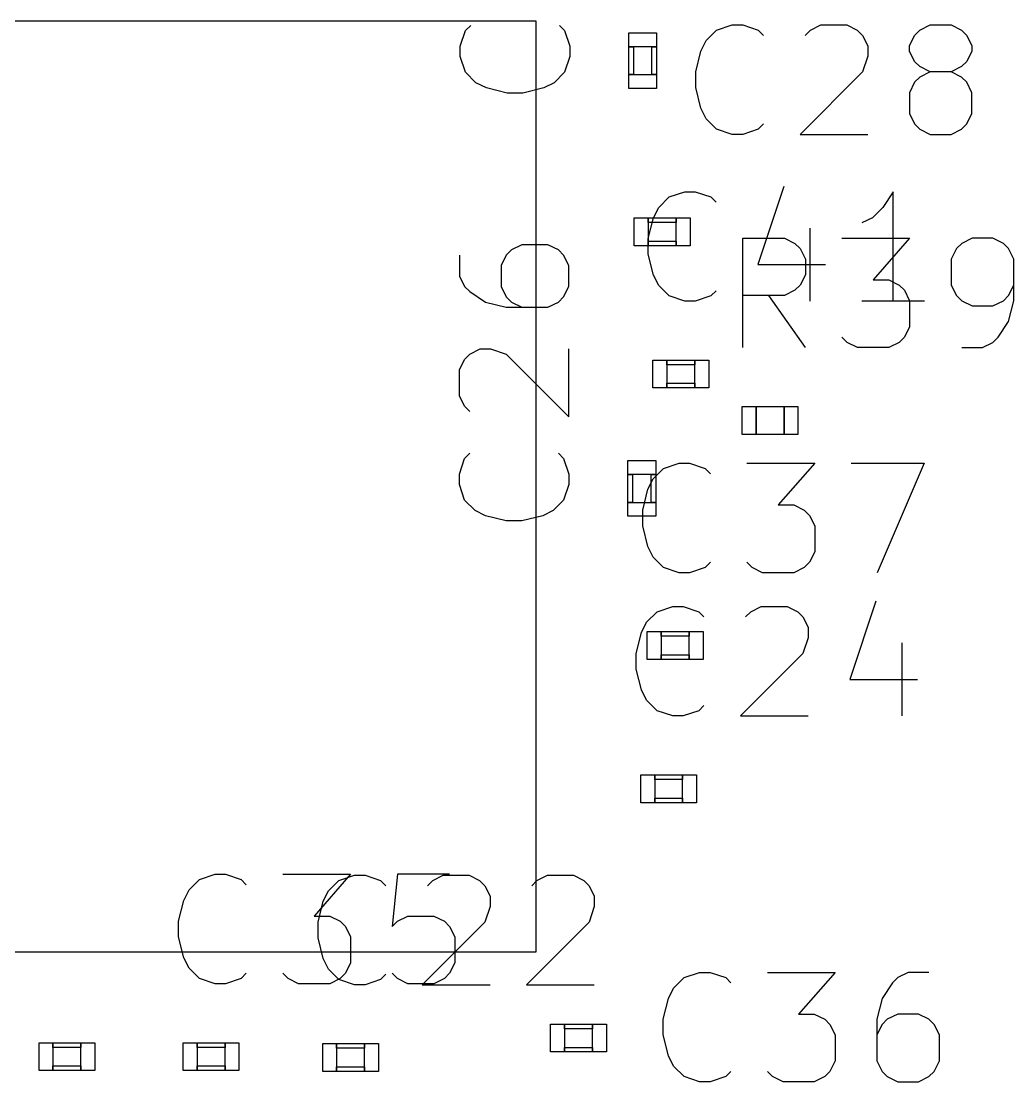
# Model space of a CAD drawing. Header units: millimetres. Extents: x 0 to 100, y 0 to 100.
# Drawn here: x 55.17 to 65.84, y 34.27 to 45.67 of the extents above; entities that cross this region are included whole.
import ezdxf

# ---------------------------------------------------------------- set-up
doc = ezdxf.new("R2010")
doc.units = ezdxf.units.MM
doc.layers.add('F.Fab', color=9, linetype='CONTINUOUS', true_color=0xafafaf)
doc.layers.add('F.Silkscreen', color=41, linetype='CONTINUOUS', true_color=0xf2eda1)

msp = doc.modelspace()

# ---------------------------------------------------------------- linework, layer by layer
at = {"layer": 'F.Fab', "linetype": 'CONTINUOUS'}
for p, q in [((60.7038, 45.6738), (50.6962, 45.6738)), ((55.5984, 45.6738), (55.2936, 45.6738)), ((56.1064, 45.6738), (55.8016, 45.6738)), ((56.589, 45.6738), (56.3096, 45.6738)), ((57.097, 45.6738), (56.7922, 45.6738)), ((57.605, 45.6738), (57.3002, 45.6738)), ((58.0876, 45.6738), (57.8082, 45.6738)), ((58.5956, 45.6738), (58.2908, 45.6738)), ((59.1036, 45.6738), (58.7988, 45.6738)), ((59.6116, 45.6738), (59.3068, 45.6738)), ((60.0942, 45.6738), (59.7894, 45.6738)), ((60.7038, 35.6662), (60.7038, 45.6738)), ((61.7, 45.4), (61.7, 45.55)), ((61.7, 45.55), (62, 45.55)), ((62, 45.55), (62, 45.4)), ((61.7, 45.1), (61.7, 45.4)), ((61.7, 45.4), (61.75, 45.4)), ((62, 45.4), (61.7, 45.4)), ((61.75, 45.4), (61.75, 45.1)), ((61.95, 45.1), (61.95, 45.4)), ((61.95, 45.4), (62, 45.4)), ((62, 45.4), (62, 45.1)), ((60.7038, 44.7594), (60.7038, 45.0642)), ((61.75, 45.1), (61.7, 45.1)), ((61.7, 44.95), (61.7, 45.1)), ((61.7, 45.1), (62, 45.1)), ((62, 45.1), (61.95, 45.1)), ((62, 45.1), (62, 44.95)), ((62, 44.95), (61.7, 44.95)), ((60.7038, 44.2768), (60.7038, 44.5816)), ((60.7038, 43.7688), (60.7038, 44.0736)), ((60.7038, 43.2608), (60.7038, 43.5656)), ((61.76, 43.26), (61.76, 43.56)), ((61.76, 43.56), (61.91, 43.56)), ((61.91, 43.56), (61.91, 43.26)), ((61.91, 43.51), (61.91, 43.56)), ((61.91, 43.56), (62.21, 43.56)), ((62.21, 43.51), (61.91, 43.51)), ((62.21, 43.56), (62.21, 43.51)), ((62.21, 43.26), (62.21, 43.56)), ((62.21, 43.56), (62.36, 43.56)), ((62.36, 43.56), (62.36, 43.26)), ((61.91, 43.26), (61.76, 43.26)), ((61.91, 43.26), (61.91, 43.31)), ((61.91, 43.31), (62.21, 43.31)), ((62.21, 43.26), (61.91, 43.26)), ((62.21, 43.31), (62.21, 43.26)), ((62.36, 43.26), (62.21, 43.26)), ((60.7038, 42.7782), (60.7038, 43.0576)), ((60.7038, 42.2702), (60.7038, 42.575)), ((60.7038, 41.7622), (60.7038, 42.067)), ((61.96, 41.73), (61.96, 42.03)), ((61.96, 42.03), (62.11, 42.03)), ((62.11, 42.03), (62.11, 41.73)), ((62.11, 41.98), (62.11, 42.03)), ((62.11, 42.03), (62.41, 42.03)), ((62.41, 41.98), (62.11, 41.98)), ((62.41, 42.03), (62.41, 41.98)), ((62.41, 41.73), (62.41, 42.03)), ((62.41, 42.03), (62.56, 42.03)), ((62.56, 42.03), (62.56, 41.73)), ((62.11, 41.73), (62.11, 41.78)), ((62.11, 41.78), (62.41, 41.78)), ((62.41, 41.78), (62.41, 41.73)), ((62.11, 41.73), (61.96, 41.73)), ((62.41, 41.73), (62.11, 41.73)), ((62.56, 41.73), (62.41, 41.73)), ((60.7038, 41.2796), (60.7038, 41.559)), ((62.92, 41.23), (62.92, 41.53)), ((62.92, 41.53), (63.07, 41.53)), ((63.07, 41.53), (63.07, 41.23)), ((63.37, 41.23), (63.37, 41.53)), ((63.37, 41.53), (63.52, 41.53)), ((63.52, 41.53), (63.52, 41.23)), ((63.07, 41.23), (62.92, 41.23)), ((63.52, 41.23), (63.37, 41.23)), ((60.7038, 40.7716), (60.7038, 41.0764)), ((61.69, 40.8), (61.69, 40.95)), ((61.69, 40.95), (61.99, 40.95)), ((61.99, 40.95), (61.99, 40.8)), ((61.69, 40.5), (61.69, 40.8)), ((61.69, 40.8), (61.74, 40.8)), ((61.99, 40.8), (61.69, 40.8)), ((61.74, 40.8), (61.74, 40.5)), ((61.94, 40.5), (61.94, 40.8)), ((61.94, 40.8), (61.99, 40.8)), ((61.99, 40.8), (61.99, 40.5)), ((60.7038, 40.2636), (60.7038, 40.5684)), ((61.74, 40.5), (61.69, 40.5)), ((61.69, 40.35), (61.69, 40.5)), ((61.69, 40.5), (61.99, 40.5)), ((61.99, 40.5), (61.94, 40.5)), ((61.99, 40.5), (61.99, 40.35)), ((61.99, 40.35), (61.69, 40.35)), ((60.7038, 39.781), (60.7038, 40.0604)), ((60.7038, 39.273), (60.7038, 39.5778)), ((60.7038, 38.765), (60.7038, 39.0698)), ((61.9, 38.81), (61.9, 39.11)), ((61.9, 39.11), (62.05, 39.11)), ((62.05, 39.11), (62.05, 38.81)), ((62.05, 39.06), (62.05, 39.11)), ((62.05, 39.11), (62.35, 39.11)), ((62.35, 39.06), (62.05, 39.06)), ((62.35, 39.11), (62.35, 39.06)), ((62.35, 38.81), (62.35, 39.11)), ((62.35, 39.11), (62.5, 39.11)), ((62.5, 39.11), (62.5, 38.81)), ((62.05, 38.81), (61.9, 38.81)), ((62.05, 38.81), (62.05, 38.86)), ((62.05, 38.86), (62.35, 38.86)), ((62.35, 38.81), (62.05, 38.81)), ((62.35, 38.86), (62.35, 38.81)), ((62.5, 38.81), (62.35, 38.81)), ((60.7038, 38.2824), (60.7038, 38.5618)), ((60.7038, 37.7744), (60.7038, 38.0792)), ((60.7038, 37.2664), (60.7038, 37.5712)), ((61.83, 37.27), (61.83, 37.57)), ((61.83, 37.57), (61.98, 37.57)), ((61.98, 37.57), (61.98, 37.27)), ((61.98, 37.52), (61.98, 37.57)), ((61.98, 37.57), (62.28, 37.57)), ((62.28, 37.52), (61.98, 37.52)), ((62.28, 37.57), (62.28, 37.52)), ((62.28, 37.27), (62.28, 37.57)), ((62.28, 37.57), (62.43, 37.57)), ((62.43, 37.57), (62.43, 37.27)), ((61.98, 37.27), (61.98, 37.32)), ((61.98, 37.32), (62.28, 37.32)), ((62.28, 37.32), (62.28, 37.27)), ((61.98, 37.27), (61.83, 37.27)), ((62.28, 37.27), (61.98, 37.27)), ((62.43, 37.27), (62.28, 37.27)), ((60.7038, 36.7584), (60.7038, 37.0632)), ((60.7038, 36.2758), (60.7038, 36.5806)), ((50.6962, 35.6662), (60.7038, 35.6662)), ((55.2936, 35.6662), (55.5984, 35.6662)), ((55.8016, 35.6662), (56.1064, 35.6662)), ((56.3096, 35.6662), (56.589, 35.6662)), ((56.7922, 35.6662), (57.097, 35.6662)), ((57.3002, 35.6662), (57.605, 35.6662)), ((57.8082, 35.6662), (58.0876, 35.6662)), ((58.2908, 35.6662), (58.5956, 35.6662)), ((58.7988, 35.6662), (59.1036, 35.6662)), ((59.3068, 35.6662), (59.6116, 35.6662)), ((59.7894, 35.6662), (60.0942, 35.6662)), ((60.86, 34.59), (60.86, 34.89)), ((60.86, 34.89), (61.01, 34.89)), ((61.01, 34.89), (61.01, 34.59)), ((61.01, 34.84), (61.01, 34.89)), ((61.01, 34.89), (61.31, 34.89)), ((61.31, 34.84), (61.01, 34.84)), ((61.31, 34.89), (61.31, 34.84)), ((61.31, 34.59), (61.31, 34.89)), ((61.31, 34.89), (61.46, 34.89)), ((61.46, 34.89), (61.46, 34.59)), ((55.36, 34.39), (55.36, 34.69)), ((55.36, 34.69), (55.51, 34.69)), ((55.51, 34.69), (55.51, 34.39)), ((55.51, 34.64), (55.51, 34.69)), ((55.51, 34.69), (55.81, 34.69)), ((55.81, 34.69), (55.81, 34.64)), ((55.81, 34.39), (55.81, 34.69)), ((55.81, 34.69), (55.96, 34.69)), ((55.96, 34.69), (55.96, 34.39)), ((56.91, 34.39), (56.91, 34.69)), ((56.91, 34.69), (57.06, 34.69)), ((57.06, 34.69), (57.06, 34.39)), ((57.06, 34.64), (57.06, 34.69)), ((57.06, 34.69), (57.36, 34.69)), ((57.36, 34.69), (57.36, 34.64)), ((57.36, 34.39), (57.36, 34.69)), ((57.36, 34.69), (57.51, 34.69)), ((57.51, 34.69), (57.51, 34.39)), ((58.41, 34.38), (58.41, 34.68)), ((58.41, 34.68), (58.56, 34.68)), ((58.56, 34.68), (58.56, 34.38)), ((58.56, 34.63), (58.56, 34.68)), ((58.56, 34.68), (58.86, 34.68)), ((58.86, 34.68), (58.86, 34.63)), ((58.86, 34.38), (58.86, 34.68)), ((58.86, 34.68), (59.01, 34.68)), ((59.01, 34.68), (59.01, 34.38)), ((55.81, 34.64), (55.51, 34.64)), ((57.36, 34.64), (57.06, 34.64)), ((58.86, 34.63), (58.56, 34.63)), ((61.01, 34.59), (60.86, 34.59)), ((61.01, 34.59), (61.01, 34.64)), ((61.01, 34.64), (61.31, 34.64)), ((61.31, 34.59), (61.01, 34.59)), ((61.31, 34.64), (61.31, 34.59)), ((61.46, 34.59), (61.31, 34.59)), ((55.51, 34.39), (55.36, 34.39)), ((55.51, 34.39), (55.51, 34.44)), ((55.51, 34.44), (55.81, 34.44)), ((55.81, 34.39), (55.51, 34.39)), ((55.81, 34.44), (55.81, 34.39)), ((55.96, 34.39), (55.81, 34.39)), ((57.06, 34.39), (56.91, 34.39)), ((57.06, 34.39), (57.06, 34.44)), ((57.06, 34.44), (57.36, 34.44)), ((57.36, 34.39), (57.06, 34.39)), ((57.36, 34.44), (57.36, 34.39)), ((57.51, 34.39), (57.36, 34.39)), ((58.56, 34.38), (58.41, 34.38)), ((58.56, 34.38), (58.56, 34.43)), ((58.56, 34.43), (58.86, 34.43)), ((58.86, 34.38), (58.56, 34.38)), ((58.86, 34.43), (58.86, 34.38)), ((59.01, 34.38), (58.86, 34.38))]:
    msp.add_line(p, q, dxfattribs=at)
at = {"layer": 'F.Silkscreen', "linetype": 'CONTINUOUS'}
for p, q in [((59.945652, 45.572896), (60.001677, 45.628921)), ((60.7038, 45.6738), (60.4244, 45.6738)), ((60.7038, 45.3944), (60.7038, 45.6738)), ((60.954104, 45.628921), (61.01013, 45.572896)), ((62.645129, 45.577422), (62.813204, 45.633447)), ((62.813204, 45.633447), (62.925254, 45.633447)), ((62.925254, 45.633447), (63.09333, 45.577422)), ((63.653581, 45.577422), (63.765632, 45.633447)), ((63.765632, 45.633447), (64.045757, 45.633447)), ((64.045757, 45.633447), (64.157808, 45.577422)), ((64.830109, 45.577422), (64.94216, 45.633447)), ((64.94216, 45.633447), (65.16626, 45.633447)), ((65.16626, 45.633447), (65.278311, 45.577422)), ((59.889627, 45.40482), (59.945652, 45.572896)), ((61.01013, 45.572896), (61.066155, 45.40482)), ((62.533078, 45.465372), (62.645129, 45.577422)), ((63.09333, 45.577422), (63.149355, 45.521397)), ((63.597556, 45.521397), (63.653581, 45.577422)), ((64.157808, 45.577422), (64.213833, 45.521397)), ((64.213833, 45.521397), (64.269858, 45.409347)), ((64.718059, 45.409347), (64.774084, 45.521397)), ((64.774084, 45.521397), (64.830109, 45.577422)), ((65.278311, 45.577422), (65.334336, 45.521397)), ((65.334336, 45.521397), (65.390361, 45.409347)), ((59.889627, 45.29277), (59.889627, 45.40482)), ((61.066155, 45.40482), (61.066155, 45.29277)), ((62.477053, 45.353322), (62.533078, 45.465372)), ((64.269858, 45.409347), (64.269858, 45.297297)), ((64.718059, 45.353322), (64.718059, 45.409347)), ((65.390361, 45.409347), (65.390361, 45.353322)), ((59.945652, 45.124695), (59.889627, 45.29277)), ((61.066155, 45.29277), (61.01013, 45.124695)), ((62.421028, 45.129221), (62.477053, 45.353322)), ((64.269858, 45.297297), (64.213833, 45.129221)), ((64.774084, 45.241271), (64.718059, 45.353322)), ((65.390361, 45.353322), (65.334336, 45.241271)), ((64.830109, 45.185246), (64.774084, 45.241271)), ((64.94216, 45.129221), (64.830109, 45.185246)), ((65.278311, 45.185246), (65.16626, 45.129221)), ((65.334336, 45.241271), (65.278311, 45.185246)), ((60.057702, 45.012644), (59.945652, 45.124695)), ((61.01013, 45.124695), (60.898079, 45.012644)), ((62.421028, 44.961146), (62.421028, 45.129221)), ((64.213833, 45.129221), (63.541531, 44.456919)), ((64.830109, 45.073196), (64.774084, 45.017171)), ((64.94216, 45.129221), (64.830109, 45.073196)), ((65.16626, 45.129221), (64.94216, 45.129221)), ((65.278311, 45.073196), (65.16626, 45.129221)), ((65.334336, 45.017171), (65.278311, 45.073196)), ((60.169752, 44.956619), (60.057702, 45.012644)), ((60.393853, 44.900594), (60.169752, 44.956619)), ((60.786029, 44.956619), (60.561928, 44.900594)), ((60.898079, 45.012644), (60.786029, 44.956619)), ((62.477053, 44.737045), (62.421028, 44.961146)), ((64.774084, 45.017171), (64.718059, 44.905121)), ((65.390361, 44.905121), (65.334336, 45.017171)), ((60.561928, 44.900594), (60.393853, 44.900594)), ((64.718059, 44.905121), (64.718059, 44.68102)), ((65.390361, 44.68102), (65.390361, 44.905121)), ((62.533078, 44.624995), (62.477053, 44.737045)), ((62.645129, 44.512945), (62.533078, 44.624995)), ((64.718059, 44.68102), (64.774084, 44.56897)), ((65.334336, 44.56897), (65.390361, 44.68102)), ((62.813204, 44.456919), (62.645129, 44.512945)), ((63.09333, 44.512945), (62.925254, 44.456919)), ((63.149355, 44.56897), (63.09333, 44.512945)), ((64.774084, 44.56897), (64.830109, 44.512945)), ((64.830109, 44.512945), (64.94216, 44.456919)), ((65.16626, 44.456919), (65.278311, 44.512945)), ((65.278311, 44.512945), (65.334336, 44.56897)), ((62.925254, 44.456919), (62.813204, 44.456919)), ((63.541531, 44.456919), (64.269858, 44.456919)), ((64.94216, 44.456919), (65.16626, 44.456919)), ((62.134695, 43.784347), (62.30277, 43.840372)), ((62.30277, 43.840372), (62.41482, 43.840372)), ((62.41482, 43.840372), (62.582896, 43.784347)), ((63.367248, 43.896398), (63.087122, 43.05602)), ((64.543776, 43.840372), (64.431726, 43.672297)), ((64.543776, 42.663844), (64.543776, 43.840372)), ((62.022644, 43.672297), (62.134695, 43.784347)), ((62.582896, 43.784347), (62.638921, 43.728322)), ((61.966619, 43.560247), (62.022644, 43.672297)), ((64.431726, 43.672297), (64.319675, 43.560247)), ((61.910594, 43.336146), (61.966619, 43.560247)), ((64.319675, 43.560247), (64.207625, 43.504222)), ((61.910594, 43.168071), (61.910594, 43.336146)), ((62.926619, 42.163844), (62.926619, 43.340372)), ((62.926619, 43.340372), (63.37482, 43.340372)), ((63.37482, 43.340372), (63.486871, 43.284347)), ((63.647374, 43.448196), (63.647374, 42.663844)), ((63.991097, 43.340372), (64.719424, 43.340372)), ((64.719424, 43.340372), (64.327248, 42.892171)), ((65.391726, 43.340372), (65.279675, 43.284347)), ((65.615826, 43.340372), (65.391726, 43.340372)), ((65.727877, 43.284347), (65.615826, 43.340372)), ((60.551928, 43.269927), (60.439878, 43.213902)), ((60.832054, 43.269927), (60.551928, 43.269927)), ((60.944104, 43.213902), (60.832054, 43.269927)), ((63.486871, 43.284347), (63.542896, 43.228322)), ((63.542896, 43.228322), (63.598921, 43.116272)), ((65.22365, 43.228322), (65.167625, 43.116272)), ((65.279675, 43.284347), (65.22365, 43.228322)), ((65.783902, 43.228322), (65.727877, 43.284347)), ((65.839927, 43.116272), (65.783902, 43.228322)), ((59.879627, 43.157877), (59.879627, 42.933776)), ((60.383853, 43.157877), (60.327828, 43.045826)), ((60.439878, 43.213902), (60.383853, 43.157877)), ((61.00013, 43.157877), (60.944104, 43.213902)), ((61.056155, 43.045826), (61.00013, 43.157877)), ((61.966619, 42.94397), (61.910594, 43.168071)), ((63.598921, 43.116272), (63.598921, 42.948196)), ((65.167625, 43.116272), (65.167625, 42.836146)), ((65.839927, 42.668071), (65.839927, 43.116272)), ((60.327828, 43.045826), (60.327828, 42.821726)), ((61.056155, 42.821726), (61.056155, 43.045826)), ((63.087122, 43.05602), (63.815449, 43.05602)), ((59.879627, 42.933776), (59.935652, 42.821726)), ((62.022644, 42.83192), (61.966619, 42.94397)), ((63.598921, 42.948196), (63.542896, 42.836146)), ((64.327248, 42.892171), (64.495323, 42.892171)), ((64.495323, 42.892171), (64.607374, 42.836146)), ((59.935652, 42.821726), (59.991677, 42.765701)), ((60.327828, 42.821726), (60.383853, 42.709675)), ((61.00013, 42.709675), (61.056155, 42.821726)), ((62.134695, 42.71987), (62.022644, 42.83192)), ((62.638921, 42.775895), (62.582896, 42.71987)), ((63.486871, 42.780121), (63.37482, 42.724096)), ((63.542896, 42.836146), (63.486871, 42.780121)), ((64.607374, 42.836146), (64.663399, 42.780121)), ((64.663399, 42.780121), (64.719424, 42.668071)), ((65.167625, 42.836146), (65.22365, 42.724096)), ((65.783902, 42.724096), (65.839927, 42.836146)), ((59.991677, 42.765701), (60.159752, 42.65365)), ((60.159752, 42.65365), (60.383853, 42.597625)), ((60.383853, 42.709675), (60.439878, 42.65365)), ((60.439878, 42.65365), (60.551928, 42.597625)), ((60.832054, 42.597625), (60.944104, 42.65365)), ((60.944104, 42.65365), (61.00013, 42.709675)), ((62.30277, 42.663844), (62.134695, 42.71987)), ((62.41482, 42.663844), (62.30277, 42.663844)), ((62.582896, 42.71987), (62.41482, 42.663844)), ((63.37482, 42.724096), (62.926619, 42.724096)), ((63.598921, 42.163844), (63.206745, 42.724096)), ((64.879927, 42.663844), (64.207625, 42.663844)), ((64.719424, 42.668071), (64.719424, 42.387945)), ((65.22365, 42.724096), (65.279675, 42.668071)), ((65.279675, 42.668071), (65.391726, 42.612046)), ((65.615826, 42.612046), (65.727877, 42.668071)), ((65.727877, 42.668071), (65.783902, 42.724096)), ((65.783902, 42.44397), (65.839927, 42.668071)), ((60.383853, 42.597625), (60.832054, 42.597625)), ((65.391726, 42.612046), (65.615826, 42.612046)), ((65.671851, 42.275895), (65.783902, 42.44397)), ((64.719424, 42.387945), (64.663399, 42.275895)), ((64.047122, 42.21987), (63.991097, 42.275895)), ((64.159172, 42.163844), (64.047122, 42.21987)), ((64.607374, 42.21987), (64.495323, 42.163844)), ((64.663399, 42.275895), (64.607374, 42.21987)), ((65.503776, 42.163844), (65.615826, 42.21987)), ((65.615826, 42.21987), (65.671851, 42.275895)), ((59.935652, 42.037374), (59.991677, 42.093399)), ((59.991677, 42.093399), (60.103727, 42.149424)), ((60.103727, 42.149424), (60.215778, 42.149424)), ((60.215778, 42.149424), (60.383853, 42.093399)), ((60.383853, 42.093399), (61.056155, 41.421097)), ((61.056155, 41.421097), (61.056155, 42.149424)), ((64.495323, 42.163844), (64.159172, 42.163844)), ((65.279675, 42.163844), (65.503776, 42.163844)), ((59.879627, 41.925323), (59.935652, 42.037374)), ((59.879627, 41.645198), (59.879627, 41.925323)), ((59.935652, 41.533147), (59.879627, 41.645198)), ((59.991677, 41.477122), (59.935652, 41.533147)), ((63.07, 41.23), (63.07, 41.53)), ((63.07, 41.53), (63.37, 41.53)), ((63.37, 41.53), (63.37, 41.23)), ((63.37, 41.23), (63.07, 41.23)), ((59.879627, 40.80482), (59.935652, 40.972896)), ((59.935652, 40.972896), (59.991677, 41.028921)), ((60.944104, 41.028921), (61.00013, 40.972896)), ((61.00013, 40.972896), (61.056155, 40.80482)), ((61.962644, 40.752297), (62.074695, 40.864347)), ((62.074695, 40.864347), (62.24277, 40.920372)), ((62.24277, 40.920372), (62.35482, 40.920372)), ((62.35482, 40.920372), (62.522896, 40.864347)), ((62.522896, 40.864347), (62.578921, 40.808322)), ((62.971097, 40.920372), (63.699424, 40.920372)), ((63.699424, 40.920372), (63.307248, 40.472171)), ((64.0916, 40.920372), (64.875952, 40.920372)), ((64.875952, 40.920372), (64.371726, 39.743844)), ((59.879627, 40.69277), (59.879627, 40.80482)), ((61.056155, 40.80482), (61.056155, 40.69277)), ((61.906619, 40.640247), (61.962644, 40.752297)), ((59.935652, 40.524695), (59.879627, 40.69277)), ((61.056155, 40.69277), (61.00013, 40.524695)), ((61.850594, 40.416146), (61.906619, 40.640247)), ((60.047702, 40.412644), (59.935652, 40.524695)), ((61.00013, 40.524695), (60.888079, 40.412644)), ((60.159752, 40.356619), (60.047702, 40.412644)), ((60.888079, 40.412644), (60.776029, 40.356619)), ((61.850594, 40.248071), (61.850594, 40.416146)), ((63.307248, 40.472171), (63.475323, 40.472171)), ((63.475323, 40.472171), (63.587374, 40.416146)), ((63.587374, 40.416146), (63.643399, 40.360121)), ((60.383853, 40.300594), (60.159752, 40.356619)), ((60.551928, 40.300594), (60.383853, 40.300594)), ((60.776029, 40.356619), (60.551928, 40.300594)), ((63.643399, 40.360121), (63.699424, 40.248071)), ((61.906619, 40.02397), (61.850594, 40.248071)), ((63.699424, 40.248071), (63.699424, 39.967945)), ((61.962644, 39.91192), (61.906619, 40.02397)), ((63.699424, 39.967945), (63.643399, 39.855895)), ((62.074695, 39.79987), (61.962644, 39.91192)), ((62.578921, 39.855895), (62.522896, 39.79987)), ((63.027122, 39.79987), (62.971097, 39.855895)), ((63.643399, 39.855895), (63.587374, 39.79987)), ((62.24277, 39.743844), (62.074695, 39.79987)), ((62.35482, 39.743844), (62.24277, 39.743844)), ((62.522896, 39.79987), (62.35482, 39.743844)), ((63.139172, 39.743844), (63.027122, 39.79987)), ((63.475323, 39.743844), (63.139172, 39.743844)), ((63.587374, 39.79987), (63.475323, 39.743844)), ((62.004695, 39.324347), (62.17277, 39.380372)), ((62.17277, 39.380372), (62.28482, 39.380372)), ((62.28482, 39.380372), (62.452896, 39.324347)), ((63.013147, 39.324347), (63.125198, 39.380372)), ((63.125198, 39.380372), (63.405323, 39.380372)), ((63.405323, 39.380372), (63.517374, 39.324347)), ((64.357751, 39.436398), (64.077625, 38.59602)), ((61.892644, 39.212297), (62.004695, 39.324347)), ((62.452896, 39.324347), (62.508921, 39.268322)), ((62.957122, 39.268322), (63.013147, 39.324347)), ((63.517374, 39.324347), (63.573399, 39.268322)), ((63.573399, 39.268322), (63.629424, 39.156272)), ((61.836619, 39.100247), (61.892644, 39.212297)), ((63.629424, 39.156272), (63.629424, 39.044222)), ((61.780594, 38.876146), (61.836619, 39.100247)), ((63.629424, 39.044222), (63.573399, 38.876146)), ((64.637877, 38.988196), (64.637877, 38.203844)), ((61.780594, 38.708071), (61.780594, 38.876146)), ((63.573399, 38.876146), (62.901097, 38.203844)), ((61.836619, 38.48397), (61.780594, 38.708071)), ((64.077625, 38.59602), (64.805952, 38.59602)), ((61.892644, 38.37192), (61.836619, 38.48397)), ((62.004695, 38.25987), (61.892644, 38.37192)), ((62.17277, 38.203844), (62.004695, 38.25987)), ((62.452896, 38.25987), (62.28482, 38.203844)), ((62.508921, 38.315895), (62.452896, 38.25987)), ((62.28482, 38.203844), (62.17277, 38.203844)), ((62.901097, 38.203844), (63.629424, 38.203844)), ((57.084695, 36.444347), (57.25277, 36.500372)), ((57.25277, 36.500372), (57.36482, 36.500372)), ((57.36482, 36.500372), (57.532896, 36.444347)), ((57.981097, 36.500372), (58.709424, 36.500372)), ((58.709424, 36.500372), (58.317248, 36.052171)), ((59.21365, 36.500372), (59.157625, 35.940121)), ((59.773902, 36.500372), (59.21365, 36.500372)), ((56.972644, 36.332297), (57.084695, 36.444347)), ((57.532896, 36.444347), (57.588921, 36.388322)), ((58.472644, 36.322297), (58.584695, 36.434347)), ((58.584695, 36.434347), (58.75277, 36.490372)), ((58.75277, 36.490372), (58.86482, 36.490372)), ((58.86482, 36.490372), (59.032896, 36.434347)), ((59.032896, 36.434347), (59.088921, 36.378322)), ((59.537122, 36.378322), (59.593147, 36.434347)), ((59.593147, 36.434347), (59.705198, 36.490372)), ((59.705198, 36.490372), (59.985323, 36.490372)), ((59.985323, 36.490372), (60.097374, 36.434347)), ((60.097374, 36.434347), (60.153399, 36.378322)), ((60.657625, 36.378322), (60.71365, 36.434347)), ((60.71365, 36.434347), (60.825701, 36.490372)), ((60.825701, 36.490372), (61.105826, 36.490372)), ((61.105826, 36.490372), (61.217877, 36.434347)), ((61.217877, 36.434347), (61.273902, 36.378322)), ((56.916619, 36.220247), (56.972644, 36.332297)), ((58.416619, 36.210247), (58.472644, 36.322297)), ((60.153399, 36.378322), (60.209424, 36.266272)), ((60.209424, 36.266272), (60.209424, 36.154222)), ((61.273902, 36.378322), (61.329927, 36.266272)), ((61.329927, 36.266272), (61.329927, 36.154222)), ((56.860594, 35.996146), (56.916619, 36.220247)), ((58.360594, 35.986146), (58.416619, 36.210247)), ((60.209424, 36.154222), (60.153399, 35.986146)), ((61.329927, 36.154222), (61.273902, 35.986146)), ((58.317248, 36.052171), (58.485323, 36.052171)), ((58.485323, 36.052171), (58.597374, 35.996146)), ((59.21365, 35.996146), (59.325701, 36.052171)), ((59.325701, 36.052171), (59.605826, 36.052171)), ((59.605826, 36.052171), (59.717877, 35.996146)), ((56.860594, 35.828071), (56.860594, 35.996146)), ((58.360594, 35.818071), (58.360594, 35.986146)), ((58.597374, 35.996146), (58.653399, 35.940121)), ((58.653399, 35.940121), (58.709424, 35.828071)), ((59.157625, 35.940121), (59.21365, 35.996146)), ((60.153399, 35.986146), (59.481097, 35.313844)), ((59.717877, 35.996146), (59.773902, 35.940121)), ((59.773902, 35.940121), (59.829927, 35.828071)), ((61.273902, 35.986146), (60.6016, 35.313844)), ((60.7038, 35.6662), (60.7038, 35.9456)), ((56.916619, 35.60397), (56.860594, 35.828071)), ((58.416619, 35.59397), (58.360594, 35.818071)), ((58.709424, 35.828071), (58.709424, 35.547945)), ((59.829927, 35.828071), (59.829927, 35.547945)), ((56.972644, 35.49192), (56.916619, 35.60397)), ((58.472644, 35.48192), (58.416619, 35.59397)), ((60.4244, 35.6662), (60.7038, 35.6662)), ((57.084695, 35.37987), (56.972644, 35.49192)), ((58.584695, 35.36987), (58.472644, 35.48192)), ((58.709424, 35.547945), (58.653399, 35.435895)), ((59.829927, 35.547945), (59.773902, 35.435895)), ((57.25277, 35.323844), (57.084695, 35.37987)), ((57.532896, 35.37987), (57.36482, 35.323844)), ((57.588921, 35.435895), (57.532896, 35.37987)), ((58.037122, 35.37987), (57.981097, 35.435895)), ((58.149172, 35.323844), (58.037122, 35.37987)), ((58.597374, 35.37987), (58.485323, 35.323844)), ((58.75277, 35.313844), (58.584695, 35.36987)), ((58.653399, 35.435895), (58.597374, 35.37987)), ((59.032896, 35.36987), (58.86482, 35.313844)), ((59.088921, 35.425895), (59.032896, 35.36987)), ((59.21365, 35.37987), (59.157625, 35.435895)), ((59.325701, 35.323844), (59.21365, 35.37987)), ((59.717877, 35.37987), (59.605826, 35.323844)), ((59.773902, 35.435895), (59.717877, 35.37987)), ((62.182526, 35.278016), (62.294577, 35.390066)), ((62.294577, 35.390066), (62.462652, 35.446091)), ((62.462652, 35.446091), (62.574702, 35.446091)), ((62.574702, 35.446091), (62.742778, 35.390066)), ((62.742778, 35.390066), (62.798803, 35.334041)), ((63.190979, 35.446091), (63.919306, 35.446091)), ((63.919306, 35.446091), (63.52713, 34.99789)), ((64.591608, 35.390066), (64.535583, 35.334041)), ((64.703658, 35.446091), (64.591608, 35.390066)), ((64.927759, 35.446091), (64.703658, 35.446091)), ((57.36482, 35.323844), (57.25277, 35.323844)), ((58.485323, 35.323844), (58.149172, 35.323844)), ((58.86482, 35.313844), (58.75277, 35.313844)), ((59.605826, 35.323844), (59.325701, 35.323844)), ((59.481097, 35.313844), (60.209424, 35.313844)), ((60.6016, 35.313844), (61.329927, 35.313844)), ((62.126501, 35.165966), (62.182526, 35.278016)), ((64.535583, 35.334041), (64.423532, 35.165966)), ((62.070476, 34.941865), (62.126501, 35.165966)), ((64.423532, 35.165966), (64.367507, 34.941865)), ((62.070476, 34.77379), (62.070476, 34.941865)), ((63.52713, 34.99789), (63.695205, 34.99789)), ((63.695205, 34.99789), (63.807256, 34.941865)), ((63.807256, 34.941865), (63.863281, 34.88584)), ((64.367507, 34.941865), (64.367507, 34.493664)), ((64.479557, 34.941865), (64.423532, 34.88584)), ((64.591608, 34.99789), (64.479557, 34.941865)), ((64.815708, 34.99789), (64.591608, 34.99789)), ((64.927759, 34.941865), (64.815708, 34.99789)), ((64.983784, 34.88584), (64.927759, 34.941865)), ((63.863281, 34.88584), (63.919306, 34.77379)), ((64.423532, 34.88584), (64.367507, 34.77379)), ((65.039809, 34.77379), (64.983784, 34.88584)), ((62.126501, 34.549689), (62.070476, 34.77379)), ((63.919306, 34.77379), (63.919306, 34.493664)), ((65.039809, 34.493664), (65.039809, 34.77379)), ((62.182526, 34.437639), (62.126501, 34.549689)), ((63.919306, 34.493664), (63.863281, 34.381614)), ((64.367507, 34.493664), (64.423532, 34.381614)), ((64.983784, 34.381614), (65.039809, 34.493664)), ((62.294577, 34.325589), (62.182526, 34.437639)), ((62.798803, 34.381614), (62.742778, 34.325589)), ((63.247004, 34.325589), (63.190979, 34.381614)), ((63.863281, 34.381614), (63.807256, 34.325589)), ((64.423532, 34.381614), (64.479557, 34.325589)), ((64.927759, 34.325589), (64.983784, 34.381614)), ((62.462652, 34.269563), (62.294577, 34.325589)), ((62.574702, 34.269563), (62.462652, 34.269563)), ((62.742778, 34.325589), (62.574702, 34.269563)), ((63.359054, 34.269563), (63.247004, 34.325589)), ((63.695205, 34.269563), (63.359054, 34.269563)), ((63.807256, 34.325589), (63.695205, 34.269563)), ((64.479557, 34.325589), (64.591608, 34.269563)), ((64.591608, 34.269563), (64.815708, 34.269563)), ((64.815708, 34.269563), (64.927759, 34.325589))]:
    msp.add_line(p, q, dxfattribs=at)

doc.saveas('drawing.dxf')
